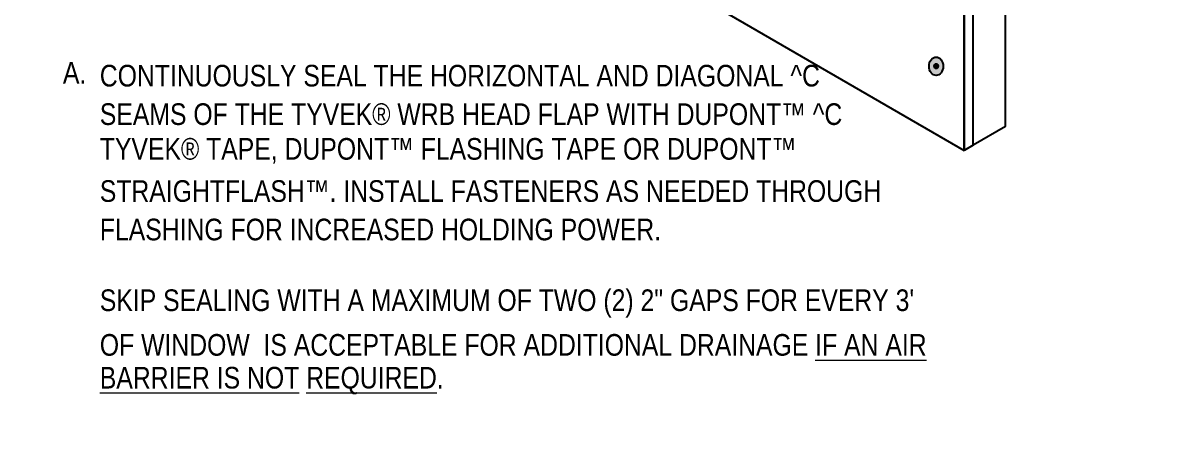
# Model space of a CAD drawing. Header units: inches. Extents: x -26 to 76, y -16 to 22.
# Drawn here: x 42.58 to 50.92, y 1.8 to 4.83 of the extents above; entities that cross this region are included whole.
import ezdxf

# ---------------------------------------------------------------- set-up
doc = ezdxf.new("R2010")
doc.units = ezdxf.units.IN
doc.header["$MEASUREMENT"] = 0
for name, color, linetype, lineweight in [('.ATI-TEXT_2', 7, 'Continuous', 0), ('G-ANNO-TTLB', 7, 'Continuous', 0), ('TYVEK', 7, 'Continuous', 0)]:
    doc.layers.add(name, color=color, linetype=linetype, lineweight=lineweight)

# ---------------------------------------------------------------- blocks, each defined once
blk = doc.blocks.new('Block_80')
at = {"layer": '.ATI-TEXT_2', "char_height": 0.2, "attachment_point": 7}
for s, insert in [('\\C18;\\c0;\\FArial Narrow|b0|i0|c1;\\H0.156297;\\W1.000000;A.', (42.8706, 4.3918)), ('\\C18;\\c0;\\FArial Narrow|b0|i0|c1;\\H0.156252;\\W1.000000;CONTINUOUSLY SEAL THE HORIZONTAL AND DIAGONAL ^C', (43.1373, 4.3683)), ('\\C18;\\c0;\\FArial Narrow|b0|i0|c1;\\H0.156252;\\W1.000000;SEAMS OF THE TYVEK® WRB HEAD FLAP WITH DUPONT™ ^C', (43.1373, 4.0905)), ('\\C18;\\c0;\\FArial Narrow|b0|i0|c1;\\H0.156252;\\W1.000000;TYVEK® TAPE, DUPONT™ FLASHING TAPE OR DUPONT™ ', (43.1373, 3.8128)), ('\\C18;\\c0;\\FArial Narrow|b0|i0|c1;\\H0.156252;\\W1.000000;STRAIGHTFLASH™. INSTALL FASTENERS AS NEEDED THROUGH ', (43.1373, 3.535)), ('\\C18;\\c0;\\FArial Narrow|b0|i0|c1;\\H0.156297;\\W1.000000;.', (45.9718, 3.602)), ('\\C18;\\c0;\\FArial Narrow|b0|i0|c1;\\H0.156252;\\W1.000000;FLASHING FOR INCREASED HOLDING POWER.', (43.1373, 3.2572)), ('\\C18;\\c0;\\FArial Narrow|b0|i0|c1;\\H0.156252;\\W1.000000;SKIP SEALING WITH A MAXIMUM OF TWO (2) 2" GAPS FOR EVERY 3\' ', (43.1373, 2.7016)), ('\\C18;\\c0;\\FArial Narrow|b0|i0|c1;\\H0.156252;\\W1.000000;OF WINDOW  IS ACCEPTABLE FOR ADDITIONAL DRAINAGE \\LIF\\l\\L \\l\\LAN\\l\\L \\l\\LAIR \\l', (43.1373, 2.4239)), ('\\L\\C18;\\c0;\\FArial Narrow|b0|i0|c1;\\H0.156252;\\W1.000000;BARRIER IS NO\\l\\LT\\l\\L REQUIRED\\l.', (43.1373, 2.1461))]:
    blk.add_mtext(s, dxfattribs=dict(at, insert=insert))

msp = doc.modelspace()

# ---------------------------------------------------------------- hatches: boundary and pattern name
at = {"layer": 'G-ANNO-TTLB', "true_color": 0xff00ff, "transparency": 33554687}
h = msp.add_hatch(color=6, dxfattribs=at)
edge = h.paths.add_edge_path()
edge.add_spline(control_points=[(71.2273, -15.1345), (71.2273, -15.1345), (30.5273, -15.1345), (30.5273, -15.1345), (30.5273, -15.1345), (30.5273, 19.0008), (30.5273, 19.0008), (30.5273, 19.0008), (71.2273, 19.0008), (71.2273, 19.0008), (71.2273, 19.0008), (71.2273, -15.1345), (71.2273, -15.1345)], knot_values=[0, 0, 0, 0, 1, 1, 1, 2, 2, 2, 3, 3, 3, 4, 4, 4, 4], degree=3, periodic=0)
edge = h.paths.add_edge_path()
edge.add_spline(control_points=[(30.6523, 18.8757), (30.6523, 18.8757), (30.6523, -15.0095), (30.6523, -15.0095), (30.6523, -15.0095), (71.1023, -15.0095), (71.1023, -15.0095), (71.1023, -15.0095), (71.1023, 18.8757), (71.1023, 18.8757), (71.1023, 18.8757), (30.6523, 18.8757), (30.6523, 18.8757)], knot_values=[0, 0, 0, 0, 1, 1, 1, 2, 2, 2, 3, 3, 3, 4, 4, 4, 4], degree=3, periodic=0)
edge.add_line((30.6523, 18.8757), (30.6523, 18.8757))
at = {"layer": 'TYVEK', "true_color": 0x003b71, "transparency": 33554687}
h = msp.add_hatch(color=156, dxfattribs=at)
h.dxf.hatch_style = 2
edge = h.paths.add_edge_path()
edge.add_ellipse((49.1823, 4.5168), major_axis=(0, 0.0664), ratio=0.766948, start_angle=0, end_angle=360)

# ---------------------------------------------------------------- linework, layer by layer
at = {"layer": 'G-ANNO-TTLB'}
for points in [[(71.2273, -15.1345), (71.2273, -15.1345), (30.5273, -15.1345), (30.5273, -15.1345), (30.5273, -15.1345), (30.5273, 19.0008), (30.5273, 19.0008), (30.5273, 19.0008), (71.2273, 19.0008), (71.2273, 19.0008), (71.2273, 19.0008), (71.2273, -15.1345), (71.2273, -15.1345)], [(30.6523, 18.8757), (30.6523, 18.8757), (30.6523, -15.0095), (30.6523, -15.0095), (30.6523, -15.0095), (71.1023, -15.0095), (71.1023, -15.0095), (71.1023, -15.0095), (71.1023, 18.8757), (71.1023, 18.8757), (71.1023, 18.8757), (30.6523, 18.8757), (30.6523, 18.8757)]]:
    msp.add_open_spline(points, degree=3, knots=[0, 0, 0, 0, 1, 1, 1, 2, 2, 2, 3, 3, 3, 4, 4, 4, 4], dxfattribs=at)
at = {"layer": 'TYVEK', "color": 33, "lineweight": 25, "true_color": 0xcc9966}
for q in [(49.6841, 9.8671), (49.4508, 3.9475)]:
    msp.add_line((49.6841, 4.0826), q, dxfattribs=at)
at = {"layer": 'TYVEK', "color": 18, "lineweight": 25, "true_color": 0x000000}
for p, q in [((49.3839, 9.6934), (49.3839, 3.9151)), ((45.6496, 6.0708), (49.3839, 3.9089))]:
    msp.add_line(p, q, dxfattribs=at)
at = {"layer": 'TYVEK', "color": 2, "lineweight": 25, "true_color": 0xffff00}
for q in [(49.4507, 9.7321), (49.3839, 3.9089)]:
    msp.add_line((49.4507, 3.9476), q, dxfattribs=at)
at = {"layer": 'TYVEK', "color": 252, "lineweight": 25, "true_color": 0x848484}
for p, q in [((49.3839, 3.9089), (49.3839, 9.002)), ((49.1687, 4.5172), (49.1958, 4.5172)), ((49.1823, 4.5343), (49.1823, 4.5))]:
    msp.add_line(p, q, dxfattribs=at)
at = {"layer": 'TYVEK', "color": 18, "lineweight": 25, "true_color": 0x000000}
msp.add_ellipse((49.1823, 4.5168), major_axis=(0, 0.0664), ratio=0.766948, dxfattribs=at)
at = {"layer": 'TYVEK', "color": 252, "lineweight": 25, "true_color": 0x848484}
msp.add_ellipse((49.1823, 4.5172), major_axis=(0, 0.0171), ratio=0.788846, dxfattribs=at)

# ---------------------------------------------------------------- block references
at = {"layer": '.ATI-TEXT_2'}
msp.add_blockref('Block_80', (0, 0), dxfattribs=at)

doc.saveas('drawing.dxf')
